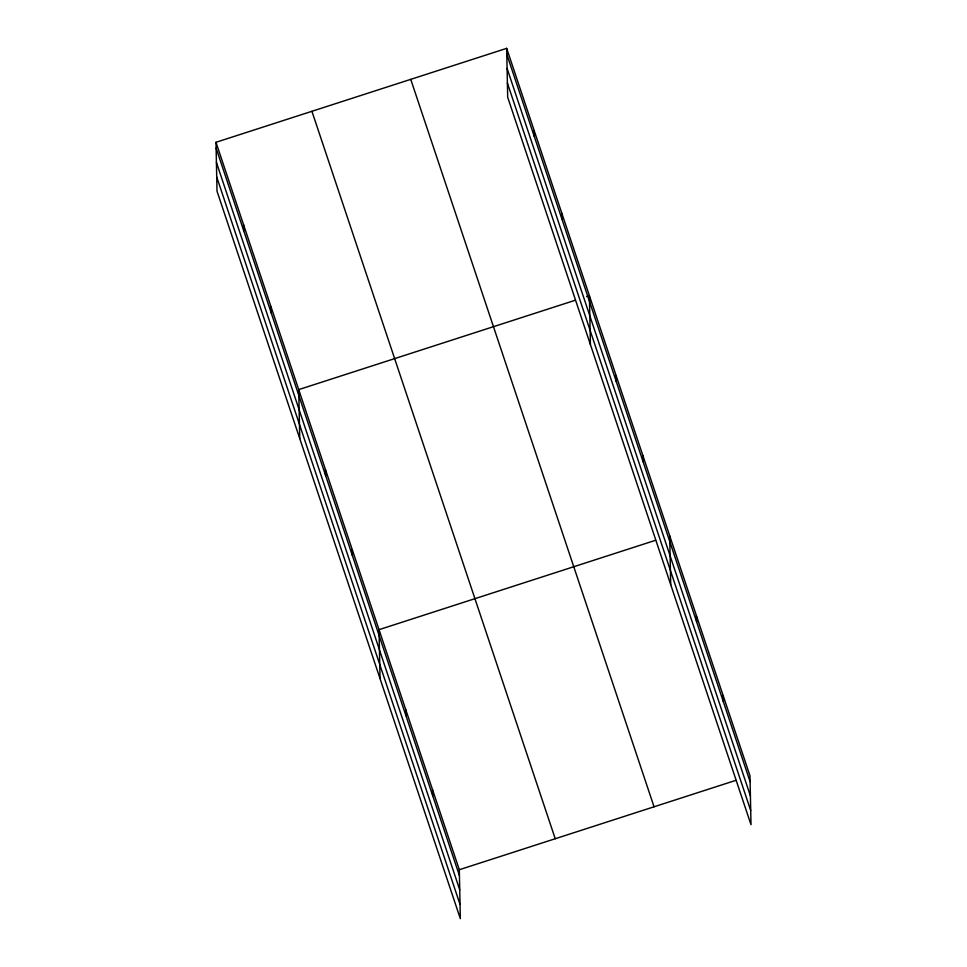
<?xml version="1.0" encoding="UTF-8"?>
<svg xmlns="http://www.w3.org/2000/svg" width="967" height="967" viewBox="0 0 967 967"><rect width="100%" height="100%" fill="white"/><g stroke="black" fill="none" stroke-linecap="round" stroke-linejoin="round"><path stroke-width="1.45" d="M215.992 142.294L459.313 869.732L460.328 918.65L217.019 191.212L215.992 142.294L506.672 48.35L749.981 775.788L751.008 824.706L507.687 97.268L506.672 48.35M575.292 300.241L298.718 389.616L299.746 438.547M586.57 296.591L589.399 295.672L590.414 344.603M655.578 540.287L379.016 629.674L380.043 678.592M459.313 869.732L735.875 780.345M506.793 54.261L750.102 781.699M507.095 68.452L750.404 795.889M507.397 83.077L750.706 810.515M410.745 79.354L654.055 806.792M311.918 111.29L555.227 838.727M216.125 148.205L459.434 875.643M216.415 162.396L459.724 889.833M216.729 177.021L460.038 904.459M723.219 695.769L723.34 701.679M696.445 615.749L696.578 621.66M669.684 535.73L670.711 584.648M642.922 455.711L643.043 461.634M616.16 375.692L616.281 381.614M561.815 213.236L561.948 219.146M534.243 130.787L534.364 136.71M432.539 789.713L432.672 795.623M405.777 709.693L405.898 715.604M352.254 549.655L352.375 555.578M325.492 469.636L325.613 475.559M271.147 307.18L271.268 313.09M243.575 224.731L243.696 230.654"/></g></svg>
